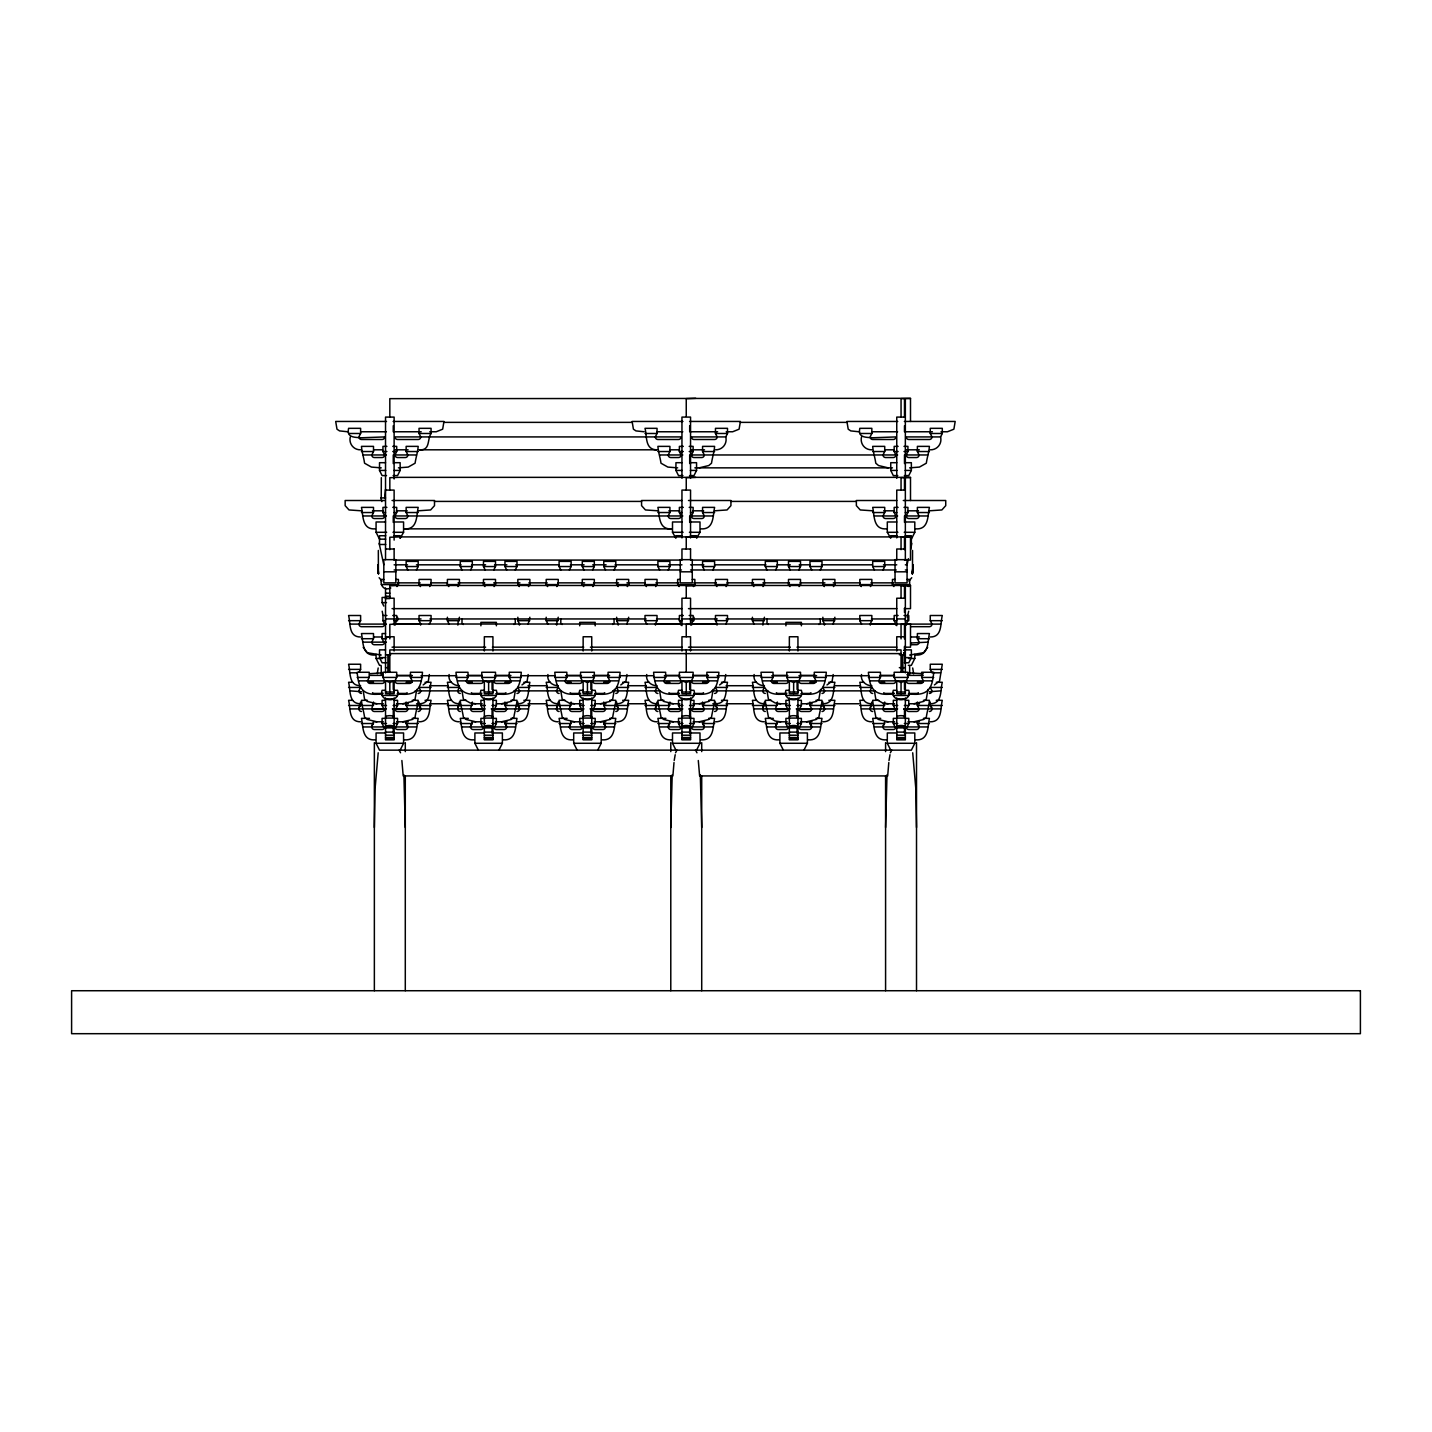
<?xml version="1.0" encoding="UTF-8"?>
<svg xmlns="http://www.w3.org/2000/svg" width="1432" height="1432" viewBox="0 0 1432 1432"><rect width="100%" height="100%" fill="white"/><g stroke="black" fill="none" stroke-linecap="round" stroke-linejoin="round"><path stroke-width="1.5" d="M374.361 827.481L375.059 788.817L378.191 752.784M670.785 827.481L672.199 774.802M885.585 827.481L886.999 774.802M912.936 569.274L912.488 573.623L912.542 550.443M912.864 568.701L913.079 564.817L912.345 573.963L913.079 564.817L912.488 572.066M378.334 550.443L378.406 573.695L377.959 569.274M381.324 477.662L381.234 497.924L385.53 497.924M361.473 711.489A2.578 2.578 0 0 1 358.895 708.912L360.613 702.038M384.671 726.955A2.578 2.578 0 0 1 382.093 729.532L374.361 729.532A2.578 2.578 0 0 1 371.783 726.955L373.501 721.8L383.382 721.8M395.841 708.912L397.559 705.475L397.559 700.32L394.122 700.32M398.418 467.852L408.21 467.083L415.083 463.216C415.906 457.381 417.786 452.065 418.18 446.372L406.151 446.372L406.151 451.528L407.869 454.964A2.578 2.578 0 0 1 405.292 457.542L397.559 457.542A2.578 2.578 0 0 1 394.981 454.964L396.7 451.528L396.7 446.372L392.78 446.372M395.841 726.955L397.559 723.518L397.559 718.363L394.122 718.363M400.137 750.153L403.573 743.28L403.573 732.969L394.122 732.969M416.461 569.972L418.18 566.535L418.18 561.38L406.151 561.38L406.151 566.535L407.869 569.972M404.433 739.843C417.714 740.827 416.372 726.83 418.18 718.363L412.165 718.363M397.237 693.75C417.661 696.793 421.241 687.485 422.476 672.27L410.447 672.27L410.447 677.425L412.165 680.862A2.578 2.578 0 0 1 409.588 683.44L397.559 683.44A2.578 2.578 0 0 1 394.981 680.862L396.7 677.425L396.7 672.27L382.953 672.27L382.953 677.425L384.671 680.862A2.578 2.578 0 0 1 382.093 683.44L370.065 683.44A2.578 2.578 0 0 1 367.487 680.862L369.205 677.425L369.205 672.27L357.177 672.27C358.43 687.485 361.992 696.793 382.434 693.75M429.349 624.101L431.068 620.665L431.068 615.509L419.039 615.509L419.039 620.665L420.757 624.101A2.578 2.578 0 0 1 420.56 625.086M419.039 721.8C431.354 721.925 428.974 708.16 431.068 700.32L425.053 700.32M460.281 711.489A2.578 2.578 0 0 1 457.703 708.912L459.421 702.038M470.591 569.972L472.309 566.535L472.309 561.38L460.281 561.38L460.281 566.535L461.999 569.972M483.479 726.955A2.578 2.578 0 0 1 480.901 729.532L473.169 729.532A2.578 2.578 0 0 1 470.591 726.955L472.309 721.8L482.19 721.8M493.789 569.972L495.508 566.535L495.508 561.38L483.479 561.38L483.479 566.535L485.197 569.972M494.649 708.912L496.367 705.475L496.367 700.32L492.93 700.32M494.649 726.955L496.367 723.518L496.367 718.363L492.93 718.363M498.945 750.153L502.381 743.28L502.381 732.969L492.93 732.969M515.269 569.972L516.988 566.535L516.988 561.38L504.959 561.38L504.959 566.535L506.677 569.972M503.241 739.843C516.522 740.827 515.18 726.83 516.988 718.363L510.973 718.363M496.045 693.75C516.469 696.793 520.049 687.485 521.284 672.27L509.255 672.27L509.255 677.425L510.973 680.862A2.578 2.578 0 0 1 508.396 683.44L496.367 683.44A2.578 2.578 0 0 1 493.789 680.862L495.508 677.425L495.508 672.27L481.761 672.27L481.761 677.425L483.479 680.862A2.578 2.578 0 0 1 480.901 683.44L468.873 683.44A2.578 2.578 0 0 1 466.295 680.862L468.013 677.425L468.013 672.27L455.985 672.27C457.238 687.485 460.8 696.793 481.242 693.75M528.157 624.101L529.876 617.228M517.847 721.8C530.162 721.925 527.782 708.16 529.876 700.32L523.861 700.32M559.089 711.489A2.578 2.578 0 0 1 556.511 708.912L558.229 702.038M569.399 569.972L571.117 566.535L571.117 561.38L559.089 561.38L559.089 566.535L560.807 569.972M582.287 726.955A2.578 2.578 0 0 1 579.709 729.532L571.977 729.532A2.578 2.578 0 0 1 569.399 726.955L571.117 721.8L580.998 721.8M592.597 569.972L594.316 566.535L594.316 561.38L582.287 561.38L582.287 566.535L584.005 569.972M593.457 708.912L595.175 705.475L595.175 700.32L591.738 700.32M593.457 726.955L595.175 723.518L595.175 718.363L591.738 718.363M597.753 750.153L601.189 743.28L601.189 732.969L591.738 732.969M614.077 569.972L615.796 566.535L615.796 561.38L603.767 561.38L603.767 566.535L605.485 569.972M602.049 739.843C615.33 740.827 613.988 726.83 615.796 718.363L609.781 718.363M594.853 693.75C615.277 696.793 618.857 687.485 620.092 672.27L608.063 672.27L608.063 677.425L609.781 680.862A2.578 2.578 0 0 1 607.204 683.44L595.175 683.44A2.578 2.578 0 0 1 592.597 680.862L594.316 677.425L594.316 672.27L580.569 672.27L580.569 677.425L582.287 680.862A2.578 2.578 0 0 1 579.709 683.44L567.681 683.44A2.578 2.578 0 0 1 565.103 680.862L566.821 677.425L566.821 672.27L554.793 672.27C556.046 687.485 559.608 696.793 580.05 693.75M626.965 624.101L628.684 617.228M616.655 721.8C628.97 721.925 626.59 708.16 628.684 700.32L622.669 700.32M657.897 711.489A2.578 2.578 0 0 1 655.319 708.912L657.037 702.038M668.207 569.972L669.925 566.535L669.925 561.38L657.897 561.38L657.897 566.535L659.615 569.972M681.095 726.955A2.578 2.578 0 0 1 678.517 729.532L670.785 729.532A2.578 2.578 0 0 1 668.207 726.955L669.925 721.8L679.806 721.8M692.265 708.912L693.983 705.475L693.983 700.32L690.546 700.32M692.265 726.955L693.983 723.518L693.983 718.363L690.546 718.363M700.857 528.856C714.138 529.84 712.796 515.842 714.604 507.375L702.575 507.375L702.575 512.531L704.293 515.967A2.578 2.578 0 0 1 701.716 518.545L693.983 518.545A2.578 2.578 0 0 1 691.405 515.967L693.124 512.531L693.124 507.375L689.204 507.375M696.561 750.153L699.997 743.28L699.997 732.969L690.546 732.969M712.885 569.972L714.604 566.535L714.604 561.38L702.575 561.38L702.575 566.535L704.293 569.972M725.773 436.921L727.492 433.484L727.492 428.329L715.463 428.329L715.463 433.484L717.181 436.921A2.578 2.578 0 0 1 714.604 439.499L693.983 439.499A2.578 2.578 0 0 1 691.405 436.921L725.773 436.921C727.51 443.687 722.408 450.042 715.463 449.809M700.857 739.843C714.138 740.827 712.796 726.83 714.604 718.363L708.589 718.363M693.661 693.75C714.085 696.793 717.665 687.485 718.9 672.27L706.871 672.27L706.871 677.425L708.589 680.862A2.578 2.578 0 0 1 706.012 683.44L693.983 683.44A2.578 2.578 0 0 1 691.405 680.862L693.124 677.425L693.124 672.27L679.377 672.27L679.377 677.425L681.095 680.862A2.578 2.578 0 0 1 678.517 683.44L666.489 683.44A2.578 2.578 0 0 1 663.911 680.862L665.629 677.425L665.629 672.27L653.601 672.27C654.854 687.485 658.416 696.793 678.857 693.75M725.773 624.101L727.492 620.665L727.492 615.509L715.463 615.509L715.463 620.665L717.181 624.101A2.578 2.578 0 0 1 716.985 625.086M715.463 721.8C727.778 721.925 725.398 708.16 727.492 700.32L721.477 700.32M765.297 711.489A2.578 2.578 0 0 1 762.719 708.912L764.437 702.038M775.607 569.972L777.325 566.535L777.325 561.38L765.297 561.38L765.297 566.535L767.015 569.972M788.495 726.955A2.578 2.578 0 0 1 785.917 729.532L778.185 729.532A2.578 2.578 0 0 1 775.607 726.955L777.325 721.8L787.206 721.8M798.805 569.972L800.524 566.535L800.524 561.38L788.495 561.38L788.495 566.535L790.213 569.972M799.665 708.912L801.383 705.475L801.383 700.32L797.946 700.32M799.665 726.955L801.383 723.518L801.383 718.363L797.946 718.363M803.961 750.153L807.397 743.28L807.397 732.969L797.946 732.969M820.285 569.972L822.004 566.535L822.004 561.38L809.975 561.38L809.975 566.535L811.693 569.972M808.257 739.843C821.538 740.827 820.196 726.83 822.004 718.363L815.989 718.363M801.061 693.75C821.485 696.793 825.065 687.485 826.3 672.27L814.271 672.27L814.271 677.425L815.989 680.862A2.578 2.578 0 0 1 813.412 683.44L801.383 683.44A2.578 2.578 0 0 1 798.805 680.862L800.524 677.425L800.524 672.27L786.777 672.27L786.777 677.425L788.495 680.862A2.578 2.578 0 0 1 785.917 683.44L773.889 683.44A2.578 2.578 0 0 1 771.311 680.862L773.029 677.425L773.029 672.27L761.001 672.27C762.254 687.485 765.816 696.793 786.258 693.75M833.173 624.101L834.892 617.228M822.863 721.8C835.178 721.925 832.798 708.16 834.892 700.32L828.877 700.32M872.697 711.489A2.578 2.578 0 0 1 870.119 708.912L871.837 702.038M883.007 569.972L884.725 566.535L884.725 561.38L872.697 561.38L872.697 566.535L874.415 569.972M895.895 726.955A2.578 2.578 0 0 1 893.317 729.532L885.585 729.532A2.578 2.578 0 0 1 883.007 726.955L884.725 721.8L894.606 721.8M911.361 539.166L914.797 532.292L914.797 521.982L905.346 521.982M907.065 708.912L908.783 705.475L908.783 700.32L905.346 700.32M909.642 467.852L919.433 467.083L926.307 463.216C927.131 457.381 929.01 452.065 929.404 446.372L917.375 446.372L917.375 451.528L919.093 454.964A2.578 2.578 0 0 1 916.516 457.542L908.783 457.542A2.578 2.578 0 0 1 906.205 454.964L907.924 451.528L907.924 446.372L904.004 446.372M907.065 726.955L908.783 723.518L908.783 718.363L905.346 718.363M915.657 528.856C928.938 529.84 927.596 515.842 929.404 507.375L917.375 507.375L917.375 512.531L919.093 515.967A2.578 2.578 0 0 1 916.516 518.545L908.783 518.545A2.578 2.578 0 0 1 906.205 515.967L907.924 512.531L907.924 507.375L904.004 507.375M940.573 436.921L942.292 433.484L942.292 428.329L930.263 428.329L930.263 433.484L931.981 436.921A2.578 2.578 0 0 1 929.404 439.499L908.783 439.499A2.578 2.578 0 0 1 906.205 436.921L940.573 436.921C942.31 443.687 937.208 450.042 930.263 449.809M915.657 655.033C928.938 656.017 927.596 642.001 929.404 633.553L917.375 633.553L917.375 638.708L919.093 642.145A2.578 2.578 0 0 1 916.516 644.722L910.716 644.722M915.657 739.843C928.938 740.827 927.596 726.83 929.404 718.363L923.389 718.363M908.461 693.75C928.885 696.793 932.465 687.485 933.7 672.27L921.671 672.27L921.671 677.425L923.389 680.862A2.578 2.578 0 0 1 920.812 683.44L908.783 683.44A2.578 2.578 0 0 1 906.205 680.862L907.924 677.425L907.924 672.27L894.177 672.27L894.177 677.425L895.895 680.862A2.578 2.578 0 0 1 893.317 683.44L881.289 683.44A2.578 2.578 0 0 1 878.711 680.862L880.429 677.425L880.429 672.27L868.401 672.27C869.654 687.485 873.216 696.793 893.658 693.75M930.263 636.989C942.578 637.115 940.197 623.35 942.292 615.509L930.263 615.509L930.263 620.665L931.981 624.101A2.578 2.578 0 0 1 929.404 626.679L910.842 626.679M934.398 684.943L939.553 681.077L942.292 664.233L930.263 664.233L930.263 669.388L931.946 672.342M930.263 703.756C942.578 703.882 940.197 690.117 942.292 682.276L936.277 682.276M930.263 721.8C942.578 721.925 940.197 708.16 942.292 700.32L936.277 700.32M674.007 762.558L672.879 775.929L403.197 775.929L401.873 760.517M888.807 762.558L887.679 775.929L699.622 775.929L698.297 760.517M377.26 673.774L378.191 667.974M674.203 760.517L675.206 754.718M889.004 760.517L890.006 754.718M358.931 672.342L360.613 669.388L360.613 664.233L348.585 664.233C350.679 672.073 348.298 685.838 360.613 685.713M400.226 538.181L403.573 532.292L403.573 521.982L394.122 521.982M382.953 672.825L369.725 673.684M382.953 708.912L373.501 708.912M419.039 624.101L393.263 624.101M406.151 708.912L396.7 708.912M481.761 708.912L472.309 708.912M504.959 708.912L495.508 708.912M580.569 708.912L571.117 708.912M603.767 708.912L594.316 708.912M679.377 624.101L657.037 624.101M679.377 708.912L669.925 708.912M715.463 624.101L693.124 624.101M702.575 708.912L693.124 708.912M786.777 708.912L777.325 708.912M809.975 708.912L800.524 708.912M894.177 624.101L871.837 624.101M894.177 708.912L884.725 708.912M917.375 708.912L907.924 708.912M908.407 558.677L907.065 564.817L905.346 564.817M910.752 549.476L911.754 543.337M907.262 617.353L908.693 611.213M416.748 689.418L415.083 699.12L412.344 701.447L402.714 703.756M515.556 689.418L513.891 699.12L511.152 701.447L501.522 703.756M614.364 689.418L612.699 699.12L609.96 701.447L600.33 703.756M713.172 689.418L711.507 699.12L708.768 701.447L699.138 703.756M820.572 689.418L818.907 699.12L816.168 701.447L806.538 703.756M927.972 689.418L926.307 699.12L923.568 701.447L913.938 703.756M396.986 586.565L398.418 584.578L398.418 579.423L395.841 579.423M429.636 586.565L431.068 584.578L431.068 579.423L419.039 579.423L419.039 584.578L420.489 586.565M457.989 586.565L459.421 584.578L459.421 579.423L447.393 579.423L447.393 584.578L448.843 586.565M494.076 586.565L495.508 584.578L495.508 579.423L483.479 579.423L483.479 584.578L484.929 586.565M528.444 586.565L529.876 584.578L529.876 579.423L517.847 579.423L517.847 584.578L519.297 586.565M556.797 586.565L558.229 584.578L558.229 579.423L546.201 579.423L546.201 584.578L547.65 586.565M592.884 586.565L594.316 584.578L594.316 579.423L582.287 579.423L582.287 584.578L583.737 586.565M627.252 586.565L628.684 584.578L628.684 579.423L616.655 579.423L616.655 584.578L618.105 586.565M655.605 586.565L657.037 584.578L657.037 579.423L645.009 579.423L645.009 584.578L646.458 586.565M693.41 586.565L694.842 584.578L694.842 579.423L692.265 579.423M726.06 586.565L727.492 584.578L727.492 579.423L715.463 579.423L715.463 584.578L716.913 586.565M763.005 586.565L764.437 584.578L764.437 579.423L752.409 579.423L752.409 584.578L753.858 586.565M799.092 586.565L800.524 584.578L800.524 579.423L788.495 579.423L788.495 584.578L789.945 586.565M833.46 586.565L834.892 584.578L834.892 579.423L822.863 579.423L822.863 584.578L824.313 586.565M870.405 586.565L871.837 584.578L871.837 579.423L859.809 579.423L859.809 584.578L861.259 586.565M908.21 586.565L909.642 584.578L909.642 579.423L907.065 579.423M927.685 647.3L923.568 652.723L909.642 655.033M675.546 752.784L676.978 750.153M890.346 752.784L891.778 750.153M908.944 581.141L911.754 577.705M360.238 687.772L358.895 690.868A2.578 2.578 0 0 0 361.473 693.446M459.046 687.772L457.703 690.868A2.578 2.578 0 0 0 460.281 693.446M557.853 687.772L556.511 690.868A2.578 2.578 0 0 0 559.089 693.446M656.662 687.772L655.319 690.868A2.578 2.578 0 0 0 657.897 693.446M764.062 687.772L762.719 690.868A2.578 2.578 0 0 0 765.297 693.446M871.462 687.772L870.119 690.868A2.578 2.578 0 0 0 872.697 693.446M513.981 624.513L515.269 623.224L515.269 618.946M612.789 624.513L614.077 623.224L614.077 618.946M818.997 624.513L820.285 623.224L820.285 618.946M360.613 433.484L358.895 436.921A2.578 2.578 0 0 0 361.473 439.499L382.093 439.499A2.578 2.578 0 0 0 384.671 436.921L361.473 437.78C355.261 437.19 346.293 438.12 348.585 428.329L360.613 428.329L360.613 433.484L348.585 433.484M381.234 467.852L371.443 467.083L364.569 463.216C363.764 457.381 361.866 452.065 361.473 446.372L373.501 446.372L373.501 451.528L371.783 454.964A2.578 2.578 0 0 0 374.361 457.542L382.093 457.542A2.578 2.578 0 0 0 384.671 454.964L382.953 451.528L382.953 446.372L386.891 446.372M431.068 433.484C426.933 439.409 430.71 450.847 419.039 449.809L657.037 449.809C644.722 449.952 647.103 436.169 645.009 428.329L657.037 428.329L657.037 433.484L655.319 436.921A2.578 2.578 0 0 0 657.897 439.499L678.517 439.499A2.578 2.578 0 0 0 681.095 436.921L394.981 436.921A2.578 2.578 0 0 0 397.559 439.499L418.18 439.499A2.578 2.578 0 0 0 420.757 436.921L419.039 433.484L419.039 428.329L431.068 428.329L431.068 433.484L419.039 433.484M394.122 462.697L400.137 462.697L400.137 470.43L397.559 475.585L393.138 475.585M375.22 528.856C361.956 529.84 363.298 515.842 361.473 507.375L373.501 507.375L373.501 512.531L371.783 515.967A2.578 2.578 0 0 0 374.361 518.545L382.093 518.545A2.578 2.578 0 0 0 384.671 515.967L382.953 512.531L382.953 507.375L386.891 507.375M392.78 507.375L396.7 507.375L396.7 512.531L394.981 515.967A2.578 2.578 0 0 0 397.559 518.545L405.292 518.545A2.578 2.578 0 0 0 407.869 515.967L406.151 512.531L406.151 507.375L418.18 507.375C416.372 515.842 417.714 529.84 404.433 528.856L671.644 528.856C658.38 529.84 659.722 515.842 657.897 507.375L669.925 507.375L669.925 512.531L668.207 515.967A2.578 2.578 0 0 0 670.785 518.545L678.517 518.545A2.578 2.578 0 0 0 681.095 515.967L679.377 512.531L679.377 507.375L683.315 507.375M360.613 636.989C348.298 637.115 350.679 623.35 348.585 615.509L360.613 615.509L360.613 620.665L358.895 624.101A2.578 2.578 0 0 0 361.473 626.679L382.093 626.679A2.578 2.578 0 0 0 384.671 624.101L382.953 620.665L382.953 615.509L386.891 615.509M375.22 655.033C361.956 656.017 363.298 642.001 361.473 633.553L373.501 633.553L373.501 638.708L371.783 642.145A2.578 2.578 0 0 0 374.361 644.722L382.093 644.722A2.578 2.578 0 0 0 384.671 642.145M392.78 615.509L396.7 615.509L396.7 620.665L394.981 624.101A2.578 2.578 0 0 0 395.178 625.086M459.421 617.228L457.703 624.101A2.578 2.578 0 0 0 457.9 625.086M373.501 702.038L371.783 708.912A2.578 2.578 0 0 0 374.361 711.489L382.093 711.489A2.578 2.578 0 0 0 384.671 708.912M677.658 467.852L667.867 467.083L660.993 463.216C660.188 457.381 658.29 452.065 657.897 446.372L669.925 446.372L669.925 451.528L668.207 454.964A2.578 2.578 0 0 0 670.785 457.542L678.517 457.542A2.578 2.578 0 0 0 681.095 454.964L679.377 451.528L679.377 446.372L683.315 446.372M394.122 690.313L397.559 690.313C401.479 702.897 378.173 702.897 382.093 690.313L385.53 690.313M689.204 446.372L693.124 446.372L693.124 451.528L691.405 454.964A2.578 2.578 0 0 0 693.983 457.542L701.716 457.542A2.578 2.578 0 0 0 704.293 454.964L702.575 451.528L702.575 446.372L714.604 446.372C714.21 452.065 712.331 457.381 711.507 463.216L708.768 465.543L699.138 467.852M425.053 682.276L431.068 682.276C428.974 690.117 431.354 703.882 419.039 703.756M412.165 700.32L418.18 700.32C417.786 706.012 415.906 711.328 415.083 717.163L412.344 719.49L402.714 721.8M690.546 462.697L696.561 462.697L696.561 470.43L693.983 475.585L689.562 475.585M558.229 617.228L556.511 624.101A2.578 2.578 0 0 0 556.708 625.086M472.309 702.038L470.591 708.912A2.578 2.578 0 0 0 473.169 711.489L480.901 711.489A2.578 2.578 0 0 0 483.479 708.912M492.93 690.313L496.367 690.313C500.287 702.897 476.981 702.897 480.901 690.313L484.338 690.313M690.546 521.982L699.997 521.982L699.997 532.292L696.65 538.181L696.561 535.729L690.385 535.729M523.861 682.276L529.876 682.276C527.782 690.117 530.162 703.882 517.847 703.756M510.973 700.32L516.988 700.32C516.594 706.012 514.715 711.328 513.891 717.163L511.152 719.49L501.522 721.8M646.727 624.101L645.009 620.665L645.009 615.509L657.037 615.509L657.037 620.665L655.319 624.101A2.578 2.578 0 0 0 655.516 625.086M871.837 433.484L870.119 436.921A2.578 2.578 0 0 0 872.697 439.499L893.317 439.499A2.578 2.578 0 0 0 895.895 436.921L872.697 437.78C866.485 437.19 857.517 438.12 859.809 428.329L871.837 428.329L871.837 433.484L859.809 433.484M571.117 702.038L569.399 708.912A2.578 2.578 0 0 0 571.977 711.489L579.709 711.489A2.578 2.578 0 0 0 582.287 708.912M591.738 690.313L595.175 690.313C599.095 702.897 575.789 702.897 579.709 690.313L583.146 690.313M888.162 467.852L878.55 465.543L875.793 463.216C874.988 457.381 873.09 452.065 872.697 446.372L884.725 446.372L884.725 451.528L883.007 454.964A2.578 2.578 0 0 0 885.585 457.542L893.317 457.542A2.578 2.578 0 0 0 895.895 454.964L894.177 451.528L894.177 446.372L898.115 446.372M689.204 615.509L693.124 615.509L693.124 620.665L691.405 624.101A2.578 2.578 0 0 0 691.602 625.086M622.669 682.276L628.684 682.276C626.59 690.117 628.97 703.882 616.655 703.756M609.781 700.32L615.796 700.32C615.402 706.012 613.523 711.328 612.699 717.163L609.96 719.49L600.33 721.8M905.346 462.697L911.361 462.697L911.361 470.43L908.783 475.585L904.362 475.585M886.444 528.856C873.18 529.84 874.522 515.842 872.697 507.375L884.725 507.375L884.725 512.531L883.007 515.967A2.578 2.578 0 0 0 885.585 518.545L893.317 518.545A2.578 2.578 0 0 0 895.895 515.967L894.177 512.531L894.177 507.375L898.115 507.375M764.437 617.228L762.719 624.101A2.578 2.578 0 0 0 762.916 625.086M669.925 702.038L668.207 708.912A2.578 2.578 0 0 0 670.785 711.489L678.517 711.489A2.578 2.578 0 0 0 681.095 708.912M690.546 690.313L693.983 690.313C697.903 702.897 674.597 702.897 678.517 690.313L681.954 690.313M721.477 682.276L727.492 682.276C725.398 690.117 727.778 703.882 715.463 703.756M708.589 700.32L714.604 700.32C714.21 706.012 712.331 711.328 711.507 717.163L708.768 719.49L699.138 721.8M861.527 624.101L859.809 620.665L859.809 615.509L871.837 615.509L871.837 620.665L870.119 624.101A2.578 2.578 0 0 0 870.316 625.086M777.325 702.038L775.607 708.912A2.578 2.578 0 0 0 778.185 711.489L785.917 711.489A2.578 2.578 0 0 0 788.495 708.912M797.946 690.313L801.383 690.313C805.303 702.897 781.997 702.897 785.917 690.313L789.354 690.313M904.004 615.509L907.924 615.509L907.924 620.665L906.205 624.101A2.578 2.578 0 0 0 906.402 625.086M828.877 682.276L834.892 682.276C832.798 690.117 835.178 703.882 822.863 703.756M815.989 700.32L822.004 700.32C821.61 706.012 819.731 711.328 818.907 717.163L816.168 719.49L806.538 721.8M905.346 649.877L911.361 649.877L911.361 657.61L908.783 662.765L904.362 662.765M914.797 654.352L914.797 658.469L911.361 665.343L908.353 665.343M884.725 702.038L883.007 708.912A2.578 2.578 0 0 0 885.585 711.489L893.317 711.489A2.578 2.578 0 0 0 895.895 708.912M905.346 690.313L908.783 690.313C912.703 702.897 889.397 702.897 893.317 690.313L896.754 690.313M923.389 700.32L929.404 700.32C929.01 706.012 927.131 711.328 926.307 717.163L923.568 719.49L913.938 721.8M905.346 732.969L914.797 732.969L914.797 743.28L911.361 750.153L379.516 750.153L376.079 743.28L376.079 732.969L385.53 732.969M423.174 684.943L428.329 681.077L429.349 674.544M521.982 684.943L527.137 681.077L528.157 674.544M620.79 684.943L625.945 681.077L626.965 674.544M719.598 684.943L724.753 681.077L725.773 674.544M826.998 684.943L832.153 681.077L833.173 674.544M389.826 682.473L394.122 680.862L394.122 693.75L385.53 693.75L385.53 680.862L389.826 682.473L389.826 693.75M488.634 682.473L492.93 680.862L492.93 693.75L484.338 693.75L484.338 680.862L488.634 682.473L488.634 693.75M587.442 682.473L591.738 680.862L591.738 693.75L583.146 693.75L583.146 680.862L587.442 682.473L587.442 693.75M686.25 682.473L690.546 680.862L690.546 693.75L681.954 693.75L681.954 680.862L686.25 682.473L686.25 693.75M793.65 682.473L797.946 680.862L797.946 693.75L789.354 693.75L789.354 680.862L793.65 682.473L793.65 693.75M901.05 682.473L905.346 680.862L905.346 693.75L896.754 693.75L896.754 680.862L901.05 682.473L901.05 693.75M394.122 698.905L385.53 698.905M393.084 709.144L394.122 708.912M492.93 698.905L484.338 698.905M491.892 709.144L492.93 708.912M591.738 698.905L583.146 698.905M590.7 709.144L591.738 708.912M690.546 698.905L681.954 698.905M689.508 709.144L690.546 708.912M797.946 698.905L789.354 698.905M796.908 709.144L797.946 708.912M905.346 698.905L896.754 698.905M904.308 709.144L905.346 708.912M901.05 417.321L901.05 398.651L910.501 398.526M686.25 549.011L686.25 537.251L695.701 536.91M389.826 638.887L389.826 624.352L399.277 624.012L910.501 624.012L910.501 647.175L904.487 647.175M686.25 636.757L686.25 624.352L695.701 624.012M901.05 598.272L901.05 585.813L910.501 585.706M929.404 691.728L940.573 690.868M910.501 477.572L901.05 477.697L901.05 490.138M910.501 537.143L901.05 537.251L901.05 549.691M910.501 624.245L901.05 624.352L901.05 638.887M905.346 417.088L896.754 417.088L896.754 478.306M386.515 421.455L335.697 421.455L336.985 429.188L339.563 430.907L347.725 431.766M393.138 421.455L443.956 421.455L442.667 429.188L436.223 431.766L429.779 431.766M682.939 421.455L632.121 421.455L633.409 429.188L635.987 430.907L644.149 431.766M689.562 421.455L740.38 421.455L739.091 429.188L732.647 431.766L726.203 431.766M897.739 421.455L846.921 421.455L848.209 429.188L850.787 430.907L858.949 431.766M904.362 421.455L955.18 421.455L953.891 429.188L947.447 431.766L941.003 431.766M443.956 422.368L632.121 422.368M740.38 422.368L846.921 422.368M360.613 431.766L386.389 431.766M421.187 431.766L393.263 431.766L393.263 425.752M657.037 431.766L682.813 431.766M717.611 431.766L689.687 431.766L689.687 425.752M871.837 431.766L897.613 431.766M932.411 431.766L904.487 431.766L904.487 425.752M645.009 433.484L657.037 433.484M715.463 433.484L727.492 433.484M930.263 433.484L942.292 433.484M373.734 449.809L382.487 449.809M394.981 449.809L408.102 449.809M670.158 449.809L678.911 449.809M691.405 449.809L704.526 449.809M884.958 449.809L893.711 449.809M906.205 449.809L919.326 449.809M361.473 451.528L373.501 451.528M382.953 451.528L386.891 451.528M392.78 451.528L396.7 451.528M406.151 451.528L418.18 451.528M657.897 451.528L669.925 451.528M679.377 451.528L683.315 451.528M689.204 451.528L693.124 451.528M702.575 451.528L714.604 451.528M872.697 451.528L884.725 451.528M894.177 451.528L898.115 451.528M904.004 451.528L907.924 451.528M917.375 451.528L929.404 451.528M363.191 454.964L386.389 454.964M416.461 454.964L393.263 454.964L393.263 463.556M659.615 454.964L682.813 454.964M897.613 454.964L689.687 454.964L689.687 463.556M927.685 454.964L904.487 454.964L904.487 463.556M385.53 462.697L379.516 462.697L379.516 470.43L382.093 475.585L386.515 475.585M681.954 462.697L675.94 462.697L675.94 470.43L678.517 475.585L682.939 475.585M896.754 462.697L890.74 462.697L890.74 470.43L893.317 475.585L897.739 475.585M694.842 467.852L892.458 467.852M379.516 470.43L385.709 470.43M393.961 470.43L400.137 470.43M675.94 470.43L682.133 470.43M690.385 470.43L696.561 470.43M890.74 470.43L896.933 470.43M905.185 470.43L911.361 470.43M385.53 489.332L384.671 497.924M385.53 490.084L394.122 490.084L394.122 540.097M905.346 490.084L896.754 490.084L896.754 537.913M385.369 500.502L345.148 500.502L345.148 505.657L349.014 509.953L361.58 510.812M392.064 500.502L434.505 500.502L434.505 505.657L430.638 509.953L418.09 510.812M681.954 500.502L641.572 500.502L641.572 505.657L645.438 509.953L658.004 510.812M688.488 500.502L730.929 500.502L730.929 505.657L727.062 509.953L714.514 510.812M896.754 500.502L856.372 500.502L856.372 505.657L860.238 509.953L872.804 510.812M903.288 500.502L945.729 500.502L945.729 505.657L941.862 509.953L929.314 510.812M434.505 501.415L641.572 501.415M730.929 501.415L856.372 501.415M372.445 510.812L383.311 510.812M396.342 510.812L407.225 510.812M668.869 510.812L679.735 510.812M692.766 510.812L703.649 510.812M883.669 510.812L894.535 510.812M907.566 510.812L918.449 510.812M361.473 512.531L373.501 512.531M382.953 512.531L385.53 512.531M394.122 512.531L396.7 512.531M406.151 512.531L418.18 512.531M657.897 512.531L669.925 512.531M679.377 512.531L681.954 512.531M690.546 512.531L693.124 512.531M702.575 512.531L714.604 512.531M872.697 512.531L884.725 512.531M894.177 512.531L896.754 512.531M905.346 512.531L907.924 512.531M917.375 512.531L929.404 512.531M363.191 515.967L386.389 515.967M682.813 515.967L393.263 515.967L393.263 522.412M712.885 515.967L689.687 515.967L689.687 522.412M874.415 515.967L897.613 515.967M927.685 515.967L904.487 515.967L904.487 522.412M385.53 521.982L376.079 521.982L376.079 532.292L379.516 539.166L385.709 539.166M681.954 521.982L672.503 521.982L672.503 532.292L675.868 538.181L675.94 535.729L682.133 535.729M896.754 521.982L887.303 521.982L887.303 532.292L890.668 538.181L890.74 535.729L896.933 535.729M376.079 532.292L386.658 532.292M392.995 532.292L403.573 532.292M672.503 532.292L683.082 532.292M689.418 532.292L699.997 532.292M887.303 532.292L897.882 532.292M904.218 532.292L914.797 532.292M385.709 535.729L379.516 535.729L379.516 544.482L385.709 544.482M393.961 535.729L400.137 535.729L400.137 538.181M905.185 535.729L911.361 535.729L911.361 544.482M385.53 549.011L394.122 549.011M690.546 549.011L681.954 549.011L681.954 559.661M905.346 549.011L896.754 549.011L896.754 559.661M394.122 560.073L681.793 560.073M690.546 560.073L896.629 560.073M904.487 560.073L910.501 560.073L910.501 536.91L399.277 536.91L389.826 537.251L389.826 549.691M394.122 564.817L407.511 564.817M416.444 564.817L461.068 564.817M471.522 564.817L485.609 564.817M494.541 564.817L506.892 564.817M515.735 564.817L559.232 564.817M570.401 564.817L584.077 564.817M592.705 564.817L606.094 564.817M615.026 564.817L657.485 564.817M668.565 564.817L681.954 564.817M690.546 564.817L703.846 564.817M714.944 564.817L765.941 564.817M777.021 564.817L790.321 564.817M799.199 564.817L810.279 564.817M821.377 564.817L872.374 564.817M883.455 564.817L896.754 564.817M406.151 566.535L418.18 566.535M460.281 566.535L472.309 566.535M483.479 566.535L495.508 566.535M504.959 566.535L516.988 566.535M559.089 566.535L571.117 566.535M582.287 566.535L594.316 566.535M603.767 566.535L615.796 566.535M657.897 566.535L669.925 566.535M702.575 566.535L714.604 566.535M765.297 566.535L777.325 566.535M788.495 566.535L800.524 566.535M809.975 566.535L822.004 566.535M872.697 566.535L884.725 566.535M394.122 569.972L681.453 569.972M690.546 569.972L896.235 569.972M905.346 569.972L907.065 569.972M383.812 571.816L395.841 571.816M680.236 571.816L692.265 571.816M895.036 571.816L907.065 571.816M383.812 579.423L381.234 579.423C380.124 585.455 383.901 591.094 390.811 588.015M680.236 579.423L677.658 579.423L677.658 584.578L679.108 586.565M895.036 579.423L892.458 579.423L892.458 584.578L893.908 586.565M397.38 582.86L420.167 582.86M430.799 582.86L446.927 582.86M458.061 582.86L484.804 582.86M493.718 582.86L519.959 582.86M528.873 582.86L547.221 582.86M557.853 582.86L584.596 582.86M593.51 582.86L618.534 582.86M626.93 582.86L645.277 582.86M655.91 582.86L678.714 582.86M693.75 582.86L716.394 582.86M726.973 582.86L753.554 582.86M762.898 582.86L789.48 582.86M800.058 582.86L824.904 582.86M833.263 582.86L860.328 582.86M870.907 582.86L893.55 582.86M381.234 584.578L398.418 584.578M419.039 584.578L431.068 584.578M447.393 584.578L459.421 584.578M483.479 584.578L495.508 584.578M517.847 584.578L529.876 584.578M546.201 584.578L558.229 584.578M582.287 584.578L594.316 584.578M616.655 584.578L628.684 584.578M645.009 584.578L657.037 584.578M677.658 584.578L694.842 584.578M715.463 584.578L727.492 584.578M752.409 584.578L764.437 584.578M788.495 584.578L800.524 584.578M822.863 584.578L834.892 584.578M859.809 584.578L871.837 584.578M892.458 584.578L909.642 584.578M385.53 593.17L389.826 593.17M385.53 596.267L389.826 596.267M385.53 597.466L382.093 597.466L382.093 602.621L383.812 606.058M385.53 598.218L394.122 598.218L394.122 624.961M905.346 598.218L896.754 598.218L896.754 625.659M385.53 598.594L389.826 598.594M382.093 602.621L386.515 602.621M392.064 608.636L681.954 608.636M688.47 608.636L896.754 608.636M904.487 608.636L910.501 608.636L910.501 585.473L399.277 585.473L389.826 585.813L389.826 598.272M683.315 615.509L679.377 615.509L679.377 620.665L681.095 624.101A2.578 2.578 0 0 1 680.898 625.086M898.115 615.509L894.177 615.509L894.177 620.665L895.895 624.101A2.578 2.578 0 0 1 895.698 625.086M385.53 618.946L394.122 618.946M394.981 618.946L421.026 618.946M429.94 618.946L646.136 618.946M656.518 618.946L678.857 618.946M681.954 618.946L690.546 618.946M691.405 618.946L717.253 618.946M726.113 618.946L860.328 618.946M871.444 618.946L893.675 618.946M896.754 618.946L905.346 618.946M348.585 620.665L360.613 620.665M382.953 620.665L385.53 620.665M394.122 620.665L396.7 620.665M419.039 620.665L431.068 620.665M447.393 617.228L447.393 620.665L459.421 620.665M517.847 617.228L517.847 620.665L529.876 620.665M546.201 617.228L546.201 620.665L558.229 620.665M616.655 617.228L616.655 620.665L628.684 620.665M645.009 620.665L657.037 620.665M679.377 620.665L681.954 620.665M690.546 620.665L693.124 620.665M715.463 620.665L727.492 620.665M752.409 617.228L752.409 620.665L764.437 620.665M822.863 617.228L822.863 620.665L834.892 620.665M859.809 620.665L871.837 620.665M894.177 620.665L896.754 620.665M905.346 620.665L907.924 620.665M930.263 620.665L942.292 620.665M350.303 624.101L386.389 624.101M940.573 624.101L907.924 624.101M385.53 633.553L382.093 633.553L382.093 638.708L383.812 642.145M385.53 636.757L394.122 636.757L394.122 650.987M905.346 636.757L896.754 636.757L896.754 650.987M373.609 636.989L382.255 636.989M385.53 636.989L389.826 636.989M910.788 636.989L919.451 636.989M361.473 638.708L373.501 638.708M382.093 638.708L386.515 638.708M917.375 638.708L929.404 638.708M363.191 642.145L386.389 642.145M927.685 642.145L910.716 643.004M392.064 647.175L485.663 647.175M492.357 647.175L583.737 647.175M590.414 647.175L681.954 647.175M688.47 647.175L790.339 647.175M796.98 647.175L896.754 647.175M385.53 649.877L379.516 649.877L379.516 657.61L382.093 662.765L386.515 662.765M903.628 650.397L905.346 650.397M903.628 652.723L905.346 652.723M903.628 653.099L905.346 653.099M389.826 653.601L901.05 653.601M385.53 654.782L390.685 654.782M899.332 654.782L905.346 654.782M381.234 655.033L367.326 652.723L363.191 647.3M379.516 657.61L385.709 657.61M905.185 657.61L911.361 657.61M376.079 654.352L376.079 658.469L382.434 658.469M908.461 658.469L914.797 658.469M905.346 663.374L904.487 654.782M380.894 665.343L379.516 665.343L376.079 658.469M385.53 667.67L388.537 667.67M899.332 667.67L905.346 667.67M348.585 669.388L360.613 669.388M930.263 669.388L942.292 669.388M350.303 672.825L356.747 672.825M931.981 672.825L940.573 672.825M923.228 673.684L907.924 672.825M369.725 675.403L382.093 675.403A2.578 2.578 0 0 0 383.078 675.206M412.004 675.403L397.559 675.403A2.578 2.578 0 0 1 396.575 675.206M468.533 675.403L480.901 675.403A2.578 2.578 0 0 0 481.886 675.206M510.812 675.403L496.367 675.403A2.578 2.578 0 0 1 495.382 675.206M567.341 675.403L579.709 675.403A2.578 2.578 0 0 0 580.694 675.206M609.62 675.403L595.175 675.403A2.578 2.578 0 0 1 594.191 675.206M666.149 675.403L678.517 675.403A2.578 2.578 0 0 0 679.502 675.206M708.428 675.403L693.983 675.403A2.578 2.578 0 0 1 692.998 675.206M773.548 675.403L785.917 675.403A2.578 2.578 0 0 0 786.902 675.206M815.828 675.403L801.383 675.403A2.578 2.578 0 0 1 800.399 675.206M880.948 675.403L893.317 675.403A2.578 2.578 0 0 0 894.302 675.206M923.228 675.403L908.783 675.403A2.578 2.578 0 0 1 906.957 674.651M396.324 675.707L412.112 675.707M421.026 675.707L456.701 675.707M466.743 675.707L482.137 675.707M494.577 675.707L510.544 675.707M521.32 675.707L554.757 675.707M565.55 675.707L581.499 675.707M592.651 675.707L609.352 675.707M619.394 675.707L653.35 675.707M664.358 675.707L679.753 675.707M692.748 675.707L708.357 675.707M717.181 675.707L761.377 675.707M771.794 675.707L787.886 675.707M798.931 675.707L816.616 675.707M825.441 675.707L868.83 675.707M879.57 675.707L894.606 675.707M357.177 677.425L369.205 677.425M382.953 677.425L396.7 677.425M410.447 677.425L422.476 677.425M455.985 677.425L468.013 677.425M481.761 677.425L495.508 677.425M509.255 677.425L521.284 677.425M554.793 677.425L566.821 677.425M580.569 677.425L594.316 677.425M608.063 677.425L620.092 677.425M653.601 677.425L665.629 677.425M679.377 677.425L693.124 677.425M706.871 677.425L718.9 677.425M761.001 677.425L773.029 677.425M786.777 677.425L800.524 677.425M814.271 677.425L826.3 677.425M868.401 677.425L880.429 677.425M894.177 677.425L907.924 677.425M921.671 677.425L933.7 677.425M358.895 680.862L420.757 680.862M457.703 680.862L519.565 680.862M556.511 680.862L618.373 680.862M655.319 680.862L717.181 680.862M762.719 680.862L824.581 680.862M870.119 680.862L931.981 680.862M352.594 682.276L348.585 682.276C350.679 690.117 348.298 703.882 360.613 703.756M369.492 682.276L373.501 682.276M406.151 682.276L412.165 682.276M451.402 682.276L447.393 682.276C449.487 690.117 447.106 703.882 459.421 703.756M468.3 682.276L472.309 682.276M504.959 682.276L510.973 682.276M550.21 682.276L546.201 682.276C548.295 690.117 545.914 703.882 558.229 703.756M567.108 682.276L571.117 682.276M603.767 682.276L609.781 682.276M649.018 682.276L645.009 682.276C647.103 690.117 644.722 703.882 657.037 703.756M665.916 682.276L669.925 682.276M702.575 682.276L708.589 682.276M756.418 682.276L752.409 682.276C754.503 690.117 752.122 703.882 764.437 703.756M773.316 682.276L777.325 682.276M809.975 682.276L815.989 682.276M863.818 682.276L859.809 682.276C861.903 690.117 859.522 703.882 871.837 703.756M880.716 682.276L884.725 682.276M917.375 682.276L923.389 682.276M429.94 685.713L447.983 685.713M528.014 685.713L546.791 685.713M628.093 685.713L646.136 685.713M726.113 685.713L752.695 685.713M834.623 685.713L859.648 685.713M348.585 687.432L360.613 687.432M431.068 687.432L419.039 687.432L420.757 690.868A2.578 2.578 0 0 1 418.18 693.446M447.393 687.432L459.421 687.432M529.876 687.432L517.847 687.432L519.565 690.868A2.578 2.578 0 0 1 516.988 693.446M546.201 687.432L558.229 687.432M628.684 687.432L616.655 687.432L618.373 690.868A2.578 2.578 0 0 1 615.796 693.446M645.009 687.432L657.037 687.432M727.492 687.432L715.463 687.432L717.181 690.868A2.578 2.578 0 0 1 714.604 693.446M752.409 687.432L764.437 687.432M834.892 687.432L822.863 687.432L824.581 690.868A2.578 2.578 0 0 1 822.004 693.446M859.809 687.432L871.837 687.432M942.292 687.432L930.263 687.432L931.981 690.868A2.578 2.578 0 0 1 929.404 693.446M350.303 690.868L361.473 691.728M415.155 690.868L461.122 690.868M513.963 690.868L559.93 690.868M612.771 690.868L658.738 690.868M712.026 690.868L767.874 690.868M819.426 690.868L875.274 690.868M385.53 692.032L394.122 692.032M484.338 692.032L492.93 692.032M583.146 692.032L591.738 692.032M681.954 692.032L690.546 692.032M789.354 692.032L797.946 692.032M896.754 692.032L905.346 692.032M397.559 693.446L405.292 693.446A2.578 2.578 0 0 0 407.118 692.694M496.367 693.446L504.1 693.446A2.578 2.578 0 0 0 505.926 692.694M595.175 693.446L602.908 693.446A2.578 2.578 0 0 0 604.734 692.694M693.983 693.446L701.716 693.446A2.578 2.578 0 0 0 703.542 692.694M801.383 693.446L809.116 693.446A2.578 2.578 0 0 0 810.942 692.694M908.783 693.446L916.516 693.446A2.578 2.578 0 0 0 918.342 692.694M382.093 695.469L397.559 695.469M480.901 695.469L496.367 695.469M579.709 695.469L595.175 695.469M678.517 695.469L693.983 695.469M785.917 695.469L801.383 695.469M893.317 695.469L908.783 695.469M352.594 700.32L348.585 700.32C350.679 708.16 348.298 721.925 360.613 721.8M367.487 700.32L361.473 700.32C361.866 706.012 363.764 711.328 364.569 717.163L367.326 719.49L376.938 721.8M385.53 700.32L382.093 700.32L382.093 705.475L383.812 708.912M451.402 700.32L447.393 700.32C449.487 708.16 447.106 721.925 459.421 721.8M466.295 700.32L460.281 700.32C460.674 706.012 462.572 711.328 463.377 717.163L466.134 719.49L475.746 721.8M484.338 700.32L480.901 700.32L480.901 705.475L482.62 708.912M550.21 700.32L546.201 700.32C548.295 708.16 545.914 721.925 558.229 721.8M565.103 700.32L559.089 700.32C559.482 706.012 561.38 711.328 562.185 717.163L564.942 719.49L574.554 721.8M583.146 700.32L579.709 700.32L579.709 705.475L581.428 708.912M649.018 700.32L645.009 700.32C647.103 708.16 644.722 721.925 657.037 721.8M663.911 700.32L657.897 700.32C658.29 706.012 660.188 711.328 660.993 717.163L663.75 719.49L673.362 721.8M681.954 700.32L678.517 700.32L678.517 705.475L680.236 708.912M756.418 700.32L752.409 700.32C754.503 708.16 752.122 721.925 764.437 721.8M771.311 700.32L765.297 700.32C765.69 706.012 767.588 711.328 768.393 717.163L775.267 721.03L780.762 721.8M789.354 700.32L785.917 700.32L785.917 705.475L787.636 708.912M863.818 700.32L859.809 700.32C861.903 708.16 859.522 721.925 871.837 721.8M878.711 700.32L872.697 700.32C873.09 706.012 874.988 711.328 875.793 717.163L878.55 719.49L888.162 721.8M896.754 700.32L893.317 700.32L893.317 705.475L895.036 708.912M373.501 703.756L383.382 703.756M396.521 703.756L408.299 703.756M416.569 703.756L421.026 703.756M429.94 703.756L447.786 703.756M472.292 703.756L482.19 703.756M496.367 703.756L507.107 703.756M528.014 703.756L545.843 703.756M570.366 703.756L581.499 703.756M594.871 703.756L606.022 703.756M628.308 703.756L646.136 703.756M668.422 703.756L679.806 703.756M692.891 703.756L704.723 703.756M712.832 703.756L717.253 703.756M726.113 703.756L752.695 703.756M777.039 703.756L787.206 703.756M801.383 703.756L812.123 703.756M834.623 703.756L858.985 703.756M883.347 703.756L894.606 703.756M908.783 703.756L919.523 703.756M348.585 705.475L360.613 705.475A4.511 4.511 0 0 0 358.895 708.912M361.473 705.475L373.501 705.475M382.093 705.475L386.515 705.475M393.138 705.475L397.559 705.475M406.151 702.038L406.151 705.475L418.18 705.475M431.068 705.475L419.039 705.475L419.039 702.038M447.393 705.475L459.421 705.475A4.511 4.511 0 0 0 457.703 708.912M460.281 705.475L472.309 705.475M480.901 705.475L485.323 705.475M491.946 705.475L496.367 705.475M504.959 702.038L504.959 705.475L516.988 705.475M529.876 705.475L517.847 705.475L517.847 702.038M546.201 705.475L558.229 705.475A4.511 4.511 0 0 0 556.511 708.912M559.089 705.475L571.117 705.475M579.709 705.475L584.131 705.475M590.754 705.475L595.175 705.475M603.767 702.038L603.767 705.475L615.796 705.475M628.684 705.475L616.655 705.475L616.655 702.038M645.009 705.475L657.037 705.475A4.511 4.511 0 0 0 655.319 708.912M657.897 705.475L669.925 705.475M678.517 705.475L682.939 705.475M689.562 705.475L693.983 705.475M702.575 702.038L702.575 705.475L714.604 705.475M727.492 705.475L715.463 705.475L715.463 702.038M752.409 705.475L764.437 705.475A4.511 4.511 0 0 0 762.719 708.912M765.297 705.475L777.325 705.475M785.917 705.475L790.339 705.475M796.962 705.475L801.383 705.475M809.975 702.038L809.975 705.475L822.004 705.475M834.892 705.475L822.863 705.475L822.863 702.038M859.809 705.475L871.837 705.475A4.511 4.511 0 0 0 870.119 708.912M872.697 705.475L884.725 705.475M893.317 705.475L897.739 705.475M904.362 705.475L908.783 705.475M917.375 702.038L917.375 705.475L929.404 705.475M942.292 705.475L930.263 705.475L930.263 702.038M350.303 708.912L386.389 708.912M392.404 708.912L429.349 708.912M449.111 708.912L485.197 708.912M491.212 708.912L528.157 708.912M547.919 708.912L584.005 708.912M590.02 708.912L626.965 708.912M646.727 708.912L682.813 708.912M688.828 708.912L725.773 708.912M754.127 708.912L790.213 708.912M796.228 708.912L833.173 708.912M861.527 708.912L897.613 708.912M903.628 708.912L940.573 708.912M385.53 718.076L394.122 718.076M484.338 718.076L492.93 718.076M583.146 718.076L591.738 718.076M681.954 718.076L690.546 718.076M789.354 718.076L797.946 718.076M896.754 718.076L905.346 718.076M369.492 718.363L361.473 718.363C363.298 726.83 361.956 740.827 375.22 739.843M385.53 718.363L382.093 718.363L382.093 723.518L383.812 726.955M468.3 718.363L460.281 718.363C462.106 726.83 460.764 740.827 474.028 739.843M484.338 718.363L480.901 718.363L480.901 723.518L482.62 726.955M567.108 718.363L559.089 718.363C560.914 726.83 559.572 740.827 572.836 739.843M583.146 718.363L579.709 718.363L579.709 723.518L581.428 726.955M665.916 718.363L657.897 718.363C659.722 726.83 658.38 740.827 671.644 739.843M681.954 718.363L678.517 718.363L678.517 723.518L680.236 726.955M773.316 718.363L765.297 718.363C767.122 726.83 765.78 740.827 779.044 739.843M789.354 718.363L785.917 718.363L785.917 723.518L787.636 726.955M880.716 718.363L872.697 718.363C874.522 726.83 873.18 740.827 886.444 739.843M896.754 718.363L893.317 718.363L893.317 723.518L895.036 726.955M396.7 721.8L408.227 721.8M495.508 721.8L507.035 721.8M594.316 721.8L605.843 721.8M693.124 721.8L704.651 721.8M800.524 721.8L812.051 721.8M907.924 721.8L919.451 721.8M361.473 723.518L373.501 723.518A4.511 4.511 0 0 0 371.783 726.955M382.093 723.518L386.515 723.518M393.138 723.518L397.559 723.518M418.18 723.518L406.151 723.518L406.151 721.8M460.281 723.518L472.309 723.518A4.511 4.511 0 0 0 470.591 726.955M480.901 723.518L485.323 723.518M491.946 723.518L496.367 723.518M516.988 723.518L504.959 723.518L504.959 721.8M559.089 723.518L571.117 723.518A4.511 4.511 0 0 0 569.399 726.955M579.709 723.518L584.131 723.518M590.754 723.518L595.175 723.518M615.796 723.518L603.767 723.518L603.767 721.8M657.897 723.518L669.925 723.518A4.511 4.511 0 0 0 668.207 726.955M678.517 723.518L682.939 723.518M689.562 723.518L693.983 723.518M714.604 723.518L702.575 723.518L702.575 721.8M765.297 723.518L777.325 723.518A4.511 4.511 0 0 0 775.607 726.955M785.917 723.518L790.339 723.518M796.962 723.518L801.383 723.518M822.004 723.518L809.975 723.518L809.975 721.8M872.697 723.518L884.725 723.518A4.511 4.511 0 0 0 883.007 726.955M893.317 723.518L897.739 723.518M904.362 723.518L908.783 723.518M929.404 723.518L917.375 723.518L917.375 721.8M363.191 726.955L416.461 726.955M461.999 726.955L515.269 726.955M560.807 726.955L614.077 726.955M659.615 726.955L712.885 726.955M767.015 726.955L820.285 726.955M874.415 726.955L927.685 726.955M385.53 727.904L394.122 727.904M484.338 727.904L492.93 727.904M583.146 727.904L591.738 727.904M681.954 727.904L690.546 727.904M789.354 727.904L797.946 727.904M896.754 727.904L905.346 727.904M385.53 732.11L394.122 732.11M484.338 732.11L492.93 732.11M583.146 732.11L591.738 732.11M681.954 732.11L690.546 732.11M789.354 732.11L797.946 732.11M896.754 732.11L905.346 732.11M484.338 732.969L474.887 732.969L474.887 743.28L478.324 750.153M583.146 732.969L573.695 732.969L573.695 743.28L577.132 750.153M681.954 732.969L672.503 732.969L672.503 743.28L675.94 750.153M789.354 732.969L779.903 732.969L779.903 743.28L783.34 750.153M896.754 732.969L887.303 732.969L887.303 743.28L890.74 750.153M385.53 735.207L394.122 735.207M484.338 735.207L492.93 735.207M583.146 735.207L591.738 735.207M681.954 735.207L690.546 735.207M789.354 735.207L797.946 735.207M896.754 735.207L905.346 735.207M385.53 737.534L394.122 737.534M484.338 737.534L492.93 737.534M583.146 737.534L591.738 737.534M681.954 737.534L690.546 737.534M789.354 737.534L797.946 737.534M896.754 737.534L905.346 737.534M385.53 739.073L394.122 739.073M484.338 739.073L492.93 739.073M583.146 739.073L591.738 739.073M681.954 739.073L690.546 739.073M789.354 739.073L797.946 739.073M896.754 739.073L905.346 739.073M376.079 743.28L403.573 743.28M474.887 743.28L502.381 743.28M573.695 743.28L601.189 743.28M672.503 743.28L699.997 743.28M779.903 743.28L807.397 743.28M887.303 743.28L914.797 743.28M888.162 703.756L882.667 702.987L875.793 699.12L874.415 690.868M780.762 703.756L775.267 702.987L768.393 699.12L767.015 690.868M673.362 703.756L663.75 701.447L660.993 699.12L659.615 690.868M574.554 703.756L569.059 702.987L562.185 699.12L560.807 690.868M475.746 703.756L470.251 702.987L463.377 699.12L461.999 690.868M376.938 703.756L367.326 701.447L364.569 699.12L363.191 690.868M871.837 449.809C864.892 450.042 859.809 443.687 861.527 436.921M360.613 449.809C353.668 450.042 348.585 443.687 350.303 436.921M871.837 685.713C865.823 685.821 860.22 680.827 861.527 674.544M764.437 685.713C758.423 685.821 752.82 680.827 754.127 674.544M657.037 685.713C651.023 685.821 645.42 680.827 646.727 674.544M558.229 685.713C552.215 685.821 546.612 680.827 547.919 674.544M459.421 685.713C453.407 685.821 447.804 680.827 449.111 674.544M822.863 620.665L824.581 624.101A2.578 2.578 0 0 1 824.385 625.086M917.375 705.475L919.093 708.912A2.578 2.578 0 0 1 916.516 711.489L908.783 711.489A2.578 2.578 0 0 1 906.205 708.912M752.409 620.665L754.127 624.101M809.975 705.475L811.693 708.912A2.578 2.578 0 0 1 809.116 711.489L801.383 711.489A2.578 2.578 0 0 1 798.805 708.912M616.655 620.665L618.373 624.101A2.578 2.578 0 0 1 618.177 625.086M702.575 705.475L704.293 708.912A2.578 2.578 0 0 1 701.716 711.489L693.983 711.489A2.578 2.578 0 0 1 691.405 708.912M546.201 620.665L547.919 624.101M517.847 620.665L519.565 624.101A2.578 2.578 0 0 1 519.368 625.086M603.767 705.475L605.485 708.912A2.578 2.578 0 0 1 602.908 711.489L595.175 711.489A2.578 2.578 0 0 1 592.597 708.912M447.393 620.665L449.111 624.101M504.959 705.475L506.677 708.912A2.578 2.578 0 0 1 504.1 711.489L496.367 711.489A2.578 2.578 0 0 1 493.789 708.912M406.151 705.475L407.869 708.912A2.578 2.578 0 0 1 405.292 711.489L397.559 711.489A2.578 2.578 0 0 1 394.981 708.912M768.304 624.513L767.015 623.224L767.015 618.946M562.096 624.513L560.807 623.224L560.807 618.946M463.288 624.513L461.999 623.224L461.999 618.946M381.95 581.141L379.14 577.705M695.54 750.153L696.972 752.784M399.116 750.153L400.548 752.784M381.861 501.612L380.858 497.924M382.917 614.901L382.201 611.213M383.812 564.817L379.14 543.337M912.703 667.974L913.634 673.774M912.703 752.784L915.836 788.817L916.516 827.481M378.388 572.066L377.797 564.817L378.012 568.701M931.981 708.912L930.263 705.475A4.511 4.511 0 0 1 931.981 708.912A2.578 2.578 0 0 1 929.404 711.489M919.093 726.955L917.375 723.518A4.511 4.511 0 0 1 919.093 726.955A2.578 2.578 0 0 1 916.516 729.532L908.783 729.532A2.578 2.578 0 0 1 906.205 726.955M824.581 708.912L822.863 705.475A4.511 4.511 0 0 1 824.581 708.912A2.578 2.578 0 0 1 822.004 711.489M811.693 726.955L809.975 723.518A4.511 4.511 0 0 1 811.693 726.955A2.578 2.578 0 0 1 809.116 729.532L801.383 729.532A2.578 2.578 0 0 1 798.805 726.955M717.181 708.912L715.463 705.475A4.511 4.511 0 0 1 717.181 708.912A2.578 2.578 0 0 1 714.604 711.489M704.293 726.955L702.575 723.518A4.511 4.511 0 0 1 704.293 726.955A2.578 2.578 0 0 1 701.716 729.532L693.983 729.532A2.578 2.578 0 0 1 691.405 726.955M618.373 708.912L616.655 705.475A4.511 4.511 0 0 1 618.373 708.912A2.578 2.578 0 0 1 615.796 711.489M605.485 726.955L603.767 723.518A4.511 4.511 0 0 1 605.485 726.955A2.578 2.578 0 0 1 602.908 729.532L595.175 729.532A2.578 2.578 0 0 1 592.597 726.955M519.565 708.912L517.847 705.475A4.511 4.511 0 0 1 519.565 708.912A2.578 2.578 0 0 1 516.988 711.489M506.677 726.955L504.959 723.518A4.511 4.511 0 0 1 506.677 726.955A2.578 2.578 0 0 1 504.1 729.532L496.367 729.532A2.578 2.578 0 0 1 493.789 726.955M420.757 708.912L419.039 705.475A4.511 4.511 0 0 1 420.757 708.912A2.578 2.578 0 0 1 418.18 711.489M407.869 726.955L406.151 723.518A4.511 4.511 0 0 1 407.869 726.955A2.578 2.578 0 0 1 405.292 729.532L397.559 729.532A2.578 2.578 0 0 1 394.981 726.955M700.32 774.802L701.716 827.481M403.896 774.802L405.292 827.481M916.516 742.671L916.516 990.729M910.501 421.455L910.501 398.311L389.826 398.651L389.826 417.321M910.501 500.502L910.501 477.357L399.277 477.357L389.826 477.697L389.826 490.138M909.642 666.202L909.642 674.436M908.783 615.509L908.783 620.665M905.346 399.206L905.346 560.073M905.346 586.386L905.346 672.789M905.346 697.939L905.346 739.843L896.754 739.843L896.754 697.939M904.487 398.651L904.487 417.321M904.487 477.697L904.487 490.138M904.487 537.251L904.487 549.691M904.487 585.813L904.487 598.272M904.487 608.206L904.487 612.502M904.487 624.352L904.487 638.887M904.487 646.441L904.487 650.737M904.487 680.862L904.487 689.454M904.487 708.912L904.487 717.504M904.487 726.955L904.487 733.399M902.769 654.782L902.769 671.697M902.339 654.782L902.339 671.697M901.05 672.27L901.05 649.931L389.826 649.931L389.826 672.27M885.585 742.671L885.585 751.621M885.585 776.198L885.585 990.729M801.383 625.802L801.383 622.365L785.917 622.365L785.917 625.802M797.946 650.987L797.946 636.757L789.354 636.757L789.354 650.987M797.946 697.939L797.946 739.843L789.354 739.843L789.354 697.939M797.087 680.862L797.087 689.454M797.087 708.912L797.087 717.504M797.087 726.955L797.087 733.399M701.716 742.671L701.716 751.621M701.716 776.198L701.716 990.729M695.701 398.311L686.25 398.651L686.25 416.354M695.701 477.357L686.25 477.697L686.25 490.084M695.701 585.473L686.25 585.813L686.25 598.218M693.983 617.228L693.983 620.665M690.546 478.306L690.546 417.088L681.954 417.088L681.954 478.306M690.546 537.913L690.546 490.084L681.954 490.084L681.954 537.913M690.546 548.939L690.546 559.661M690.546 624.961L690.546 598.218L681.954 598.218L681.954 625.659M690.546 650.987L690.546 636.757L681.954 636.757L681.954 650.987M690.546 697.939L690.546 739.843L681.954 739.843L681.954 697.939M689.687 680.862L689.687 689.454M689.687 708.912L689.687 717.504M689.687 726.955L689.687 733.399M686.25 649.931L686.25 672.27M670.785 742.671L670.785 751.621M670.785 776.198L670.785 990.729M595.175 625.802L595.175 622.365L579.709 622.365L579.709 625.802M591.738 650.987L591.738 636.757L583.146 636.757L583.146 650.987M591.738 697.939L591.738 739.843L583.146 739.843L583.146 697.939M590.879 680.862L590.879 689.454M590.879 708.912L590.879 717.504M590.879 726.955L590.879 733.399M496.367 625.802L496.367 622.365L480.901 622.365L480.901 625.802M492.93 650.987L492.93 636.757L484.338 636.757L484.338 650.987M492.93 697.939L492.93 739.843L484.338 739.843L484.338 697.939M492.071 680.862L492.071 689.454M492.071 708.912L492.071 717.504M492.071 726.955L492.071 733.399M405.292 742.671L405.292 751.621M405.292 776.198L405.292 990.729M397.559 617.228L397.559 620.665M394.122 478.986L394.122 417.088L385.53 417.088L385.53 559.661M394.122 548.939L394.122 559.661M394.122 697.939L394.122 739.843L385.53 739.843L385.53 697.939M393.263 680.862L393.263 689.454M393.263 708.912L393.263 717.504M393.263 726.955L393.263 733.399M388.537 654.782L388.537 671.697M388.108 654.782L388.108 671.697M385.53 588.015L385.53 672.789M381.234 666.202L381.234 674.436M374.361 742.671L374.361 990.729M583.146 716.447A11.17 10.489 0 0 1 591.738 716.447M580.694 693.249A2.578 2.578 0 0 1 579.709 693.446L571.977 693.446A2.578 2.578 0 0 1 570.151 692.694M583.146 726.275A11.17 10.489 0 0 1 591.738 726.275M385.53 716.447A11.17 10.489 0 0 1 394.122 716.447M385.53 726.275A11.17 10.489 0 0 1 394.122 726.275M484.338 716.447A11.17 10.489 0 0 1 492.93 716.447M481.886 693.249A2.578 2.578 0 0 1 480.901 693.446L473.169 693.446A2.578 2.578 0 0 1 471.343 692.694M484.338 726.275A11.17 10.489 0 0 1 492.93 726.275M383.078 693.249A2.578 2.578 0 0 1 382.093 693.446L374.361 693.446A2.578 2.578 0 0 1 372.535 692.694M896.754 726.275A11.17 10.489 0 0 1 905.346 726.275M896.754 716.447A11.17 10.489 0 0 1 905.346 716.447M894.302 693.249A2.578 2.578 0 0 1 893.317 693.446L885.585 693.446A2.578 2.578 0 0 1 883.759 692.694M786.902 693.249A2.578 2.578 0 0 1 785.917 693.446L778.185 693.446A2.578 2.578 0 0 1 776.359 692.694M789.354 726.275A11.17 10.489 0 0 1 797.946 726.275M789.354 716.447A11.17 10.489 0 0 1 797.946 716.447M681.954 716.447A11.17 10.489 0 0 1 690.546 716.447M681.954 726.275A11.17 10.489 0 0 1 690.546 726.275M679.502 693.249A2.578 2.578 0 0 1 678.517 693.446L670.785 693.446A2.578 2.578 0 0 1 668.959 692.694M395.841 559.661L383.812 559.661L383.812 582.86L395.841 582.86L395.841 559.661M692.265 559.661L680.236 559.661L680.236 582.86L692.265 582.86L692.265 559.661M907.065 559.661L895.036 559.661L895.036 582.86L907.065 582.86L907.065 559.661M1360.4 990.729L71.6 990.729L71.6 1033.689L1360.4 1033.689L1360.4 990.729M377.976 568.593L378.549 573.963L377.959 568.45M378.012 569.506L377.797 564.817L377.994 569.399"/></g></svg>
